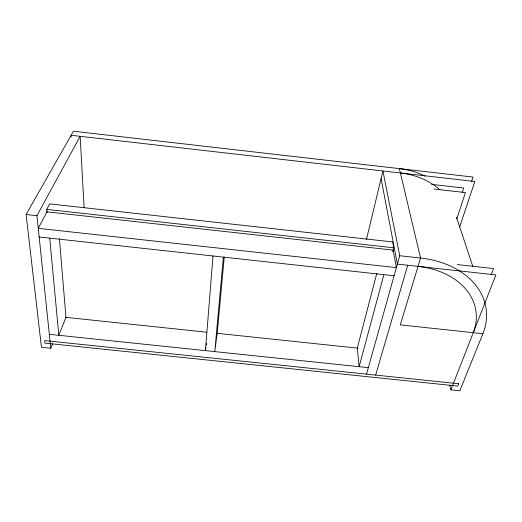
<?xml version="1.0" encoding="UTF-8"?>
<svg xmlns="http://www.w3.org/2000/svg" width="522" height="522" viewBox="0 0 522 522"><rect width="100%" height="100%" fill="white"/><g stroke="black" fill="none" stroke-linecap="round" stroke-linejoin="round"><path stroke-width="0.78" d="M212.989 255.976L205.42 350.627L205.896 347.45M223.383 257.118L214.764 351.606L217.217 333.323L224.251 257M206.255 345.068L206.49 343.483M366.464 239.435L382.926 170.975L399.721 255.734L366.522 374.143M376.74 273.535L357.302 348.096L359.136 366.705L383.885 274.657M392.707 251.571L393.738 247.793L392.629 241.94L49.642 203.88L46.719 209.381L47.026 212.611M375.644 375.09L407.721 265.228M462.231 192.677L463.738 188.037L431.577 184.37M456.809 218.822L465.428 192.592L434.089 189.029M471.536 181.708L473.076 177.062L73.445 131.231L26.1 214.516L41.453 347.306L50.791 348.272L52.618 343.757M459.614 227.063L474.85 181.493L71.142 135.283L71.246 136.908M491.202 274.65L493.551 268.576L457.239 264.569M425.019 176.155A71.684 57.968 -10.4 0 0 399.35 168.606L420.575 258.038A85.608 62.536 -7.5 0 1 482.87 333.708L459.849 390.769L450.884 389.836L495.9 274.918L397.379 264.093L381.093 178.609M50.791 348.272L36.925 215.71L80.153 136.314L84.114 207.619M65.681 317.337L206.64 332.207M217.172 333.317L358.131 348.187M49.329 334.308L368.336 367.664M482.87 333.708L400.283 324.88L420.575 258.038L399.721 255.734M39.15 236.981L394.103 275.773M46.719 209.381L393.738 247.793M26.1 214.516L36.925 215.71M456.476 217.263L472.925 266.762M449.762 385.092L450.884 389.836M49.727 238.136L58.816 335.3L65.968 317.369L59.391 238.528M418.044 266.364A75.573 55.175 -7.4 0 1 473.271 332.684M400.387 172.971A72.369 58.242 -10.2 0 1 440.013 189.877M458.649 383.742L457.716 386.084L44.944 343.111L44.664 340.592L458.649 383.742M46.954 211.834L38.243 228.336L396.387 267.629L393.105 250.11L46.954 211.834"/></g></svg>
